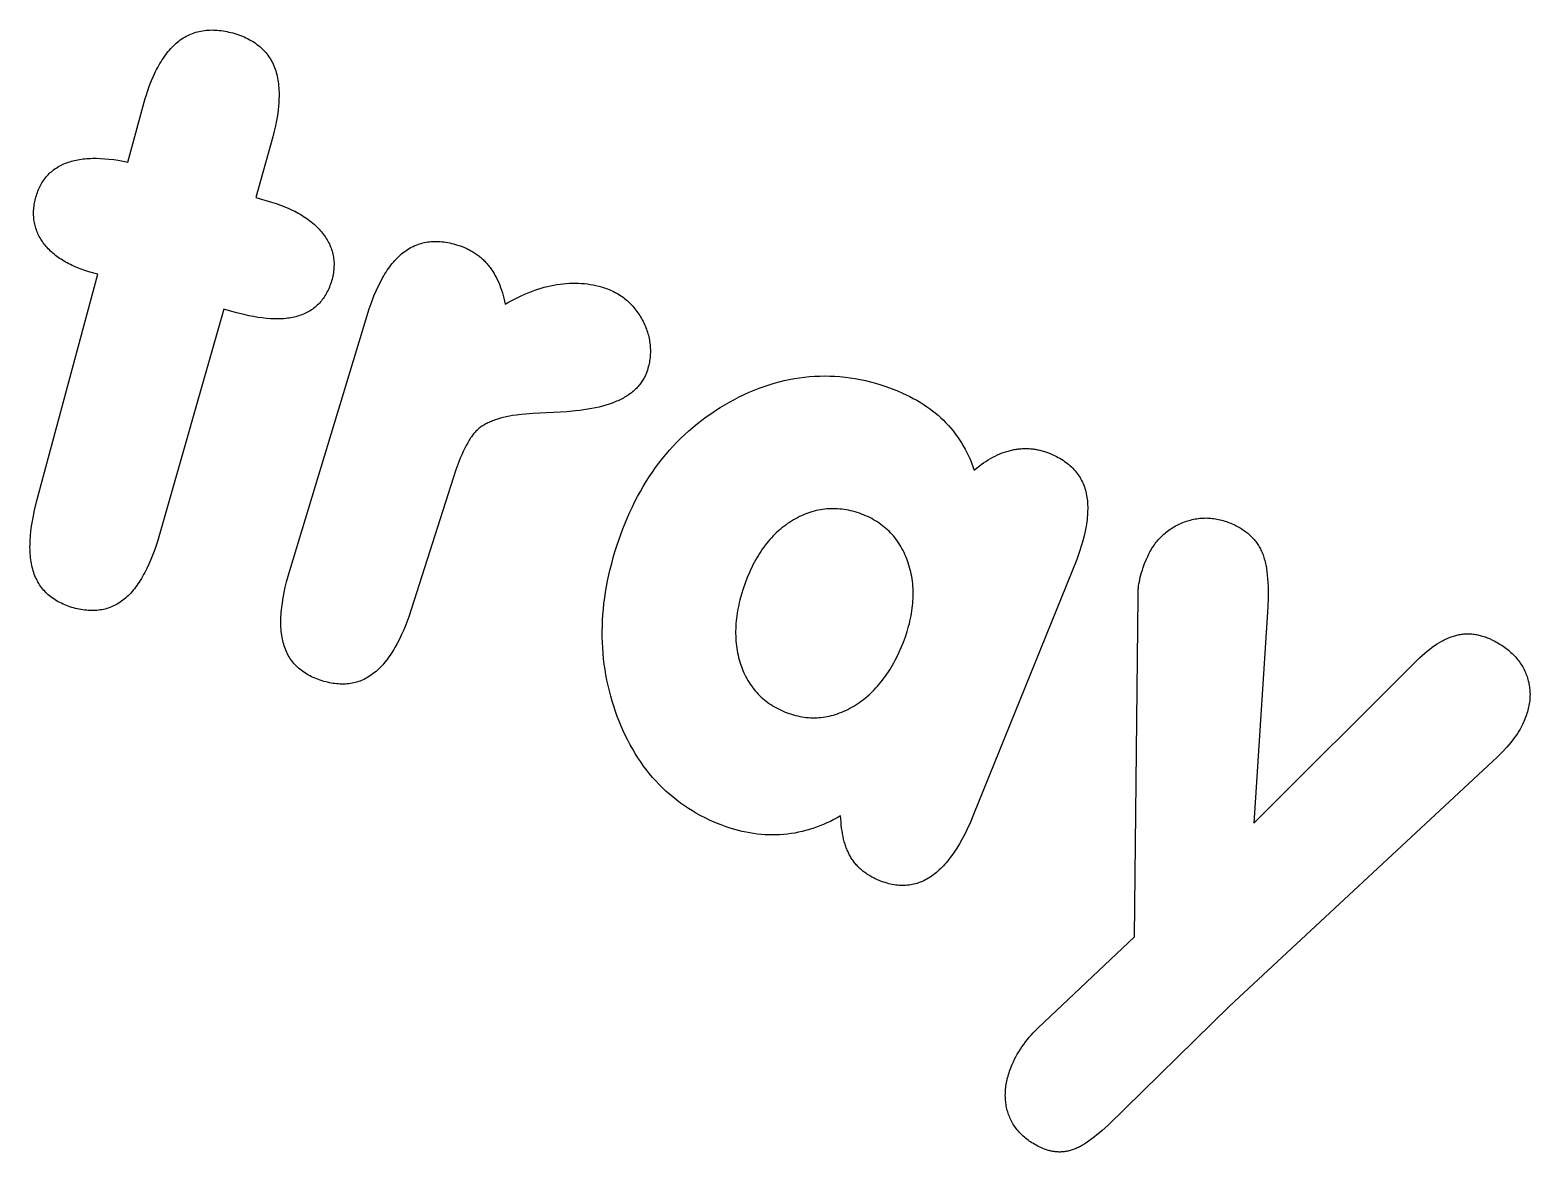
# Model space of a CAD drawing. Extents: x -180 to 180, y -105 to 115.
# Drawn here: x 57.57 to 93.1, y -11.49 to 15.09 of the extents above; entities that cross this region are included whole.
import ezdxf

# ---------------------------------------------------------------- set-up
doc = ezdxf.new("R2010")
doc.units = 0

msp = doc.modelspace()

# ---------------------------------------------------------------- linework, layer by layer
at = {"layer": 'TEXT'}
for points in [[(59.176783, 9.307421, 0), (58.967116, 9.365178, 0), (58.872875, 9.394824, 0), (58.782063, 9.426453, 0), (58.69458, 9.460087, 0), (58.61048, 9.495711, 0), (58.5697, 9.514278, 0), (58.529757, 9.533362, 0), (58.490644, 9.552973, 0), (58.452357, 9.573117, 0), (58.414894, 9.593793, 0), (58.378252, 9.615005, 0), (58.34243, 9.636752, 0), (58.307431, 9.65903, 0), (58.273257, 9.681832, 0), (58.239912, 9.705154, 0), (58.207399, 9.728988, 0), (58.175731, 9.753317, 0), (58.144923, 9.778123, 0), (58.114988, 9.80339, 0), (58.08594, 9.829101, 0), (58.057786, 9.855248, 0), (58.030532, 9.881825, 0), (58.004186, 9.908825, 0), (57.978753, 9.936243, 0), (57.95424, 9.964072, 0), (57.930655, 9.992306, 0), (57.908002, 10.020939, 0), (57.886289, 10.049964, 0), (57.865522, 10.079376, 0), (57.845707, 10.109168, 0), (57.826851, 10.139334, 0), (57.808959, 10.169868, 0), (57.792038, 10.200763, 0), (57.776095, 10.232015, 0), (57.761135, 10.263615, 0), (57.747163, 10.295558, 0), (57.734185, 10.327835, 0), (57.722201, 10.360437, 0), (57.711216, 10.393355, 0), (57.701232, 10.426579, 0), (57.692251, 10.4601, 0), (57.684278, 10.493909, 0), (57.677314, 10.527997, 0), (57.671361, 10.562353, 0), (57.666418, 10.596961, 0), (57.662483, 10.631804, 0), (57.659554, 10.666864, 0), (57.657627, 10.702124, 0), (57.656701, 10.737566, 0), (57.656773, 10.773174, 0), (57.657842, 10.808929, 0), (57.659903, 10.844813, 0), (57.662951, 10.880802, 0), (57.666981, 10.91687, 0), (57.671986, 10.952993, 0), (57.67796, 10.989144, 0), (57.684896, 11.025299, 0), (57.692788, 11.061432, 0), (57.701631, 11.097517, 0), (57.711415, 11.133518, 0), (57.722117, 11.169349, 0), (57.73371, 11.204913, 0), (57.74617, 11.240114, 0), (57.759472, 11.27486, 0), (57.773596, 11.309079, 0), (57.788525, 11.342704, 0), (57.804242, 11.37567, 0), (57.820732, 11.40792, 0), (57.83799, 11.439435, 0), (57.856014, 11.470207, 0), (57.874803, 11.500228, 0), (57.894353, 11.52949, 0), (57.914664, 11.557984, 0), (57.935734, 11.585703, 0), (57.957559, 11.612637, 0), (57.980139, 11.638781, 0), (58.003474, 11.66413, 0), (58.027562, 11.688683, 0), (58.052403, 11.712438, 0), (58.077997, 11.735393, 0), (58.104345, 11.757546, 0), (58.131444, 11.778895, 0), (58.159296, 11.799437, 0), (58.187899, 11.819173, 0), (58.217254, 11.838101, 0), (58.247362, 11.856223, 0), (58.278222, 11.873539, 0), (58.309835, 11.89005, 0), (58.342201, 11.905758, 0), (58.37532, 11.920661, 0), (58.409192, 11.934762, 0), (58.443819, 11.948061, 0), (58.479199, 11.960559, 0), (58.515332, 11.972254, 0), (58.55222, 11.983149, 0), (58.589861, 11.993242, 0), (58.628257, 12.002533, 0), (58.667406, 12.011024, 0), (58.707309, 12.018714, 0), (58.747966, 12.025603, 0), (58.789377, 12.031692, 0), (58.831542, 12.03698, 0), (58.874461, 12.041468, 0), (58.918134, 12.045156, 0), (58.962562, 12.048044, 0), (59.007743, 12.050132, 0), (59.053678, 12.05142, 0), (59.147812, 12.051598, 0), (59.244963, 12.048579, 0), (59.34513, 12.042362, 0), (59.448314, 12.032948, 0), (59.554515, 12.020337, 0), (59.663733, 12.004531, 0), (59.775968, 11.985528, 0), (59.89122, 11.96333, 0), (60.299814, 13.468983, 0), (60.319961, 13.53353, 0), (60.361478, 13.658272, 0), (60.404757, 13.777679, 0), (60.449837, 13.891885, 0), (60.496718, 14.000892, 0), (60.545393, 14.104681, 0), (60.5704, 14.154615, 0), (60.595853, 14.203238, 0), (60.621751, 14.250551, 0), (60.648093, 14.296553, 0), (60.67488, 14.341244, 0), (60.702111, 14.384626, 0), (60.729787, 14.4267, 0), (60.757913, 14.467469, 0), (60.786493, 14.506935, 0), (60.815531, 14.545102, 0), (60.845032, 14.581973, 0), (60.875, 14.61755, 0), (60.905438, 14.651832, 0), (60.936348, 14.684822, 0), (60.967736, 14.71652, 0), (60.999604, 14.746927, 0), (61.031955, 14.776044, 0), (61.064793, 14.803871, 0), (61.098122, 14.83041, 0), (61.131946, 14.855662, 0), (61.166268, 14.879626, 0), (61.201094, 14.902303, 0), (61.236427, 14.923694, 0), (61.272272, 14.943799, 0), (61.308633, 14.962619, 0), (61.345515, 14.980154, 0), (61.382921, 14.996405, 0), (61.420853, 15.011372, 0), (61.459311, 15.025056, 0), (61.498298, 15.037457, 0), (61.537812, 15.048577, 0), (61.577857, 15.058416, 0), (61.618431, 15.066975, 0), (61.659538, 15.074255, 0), (61.701175, 15.080256, 0), (61.743336, 15.084981, 0), (61.786011, 15.088433, 0), (61.829193, 15.090613, 0), (61.872872, 15.091526, 0), (61.91704, 15.091173, 0), (61.961688, 15.089557, 0), (62.006806, 15.08668, 0), (62.052375, 15.08255, 0), (62.098327, 15.077182, 0), (62.144581, 15.0706, 0), (62.191058, 15.062824, 0), (62.23767, 15.053878, 0), (62.284301, 15.043793, 0), (62.330827, 15.032603, 0), (62.377122, 15.020343, 0), (62.423066, 15.007045, 0), (62.468544, 14.992742, 0), (62.513444, 14.977465, 0), (62.557655, 14.961247, 0), (62.601072, 14.944117, 0), (62.643626, 14.926095, 0), (62.685252, 14.9072, 0), (62.725888, 14.88745, 0), (62.765481, 14.866861, 0), (62.804016, 14.845436, 0), (62.841488, 14.823178, 0), (62.87789, 14.800087, 0), (62.913217, 14.776164, 0), (62.947464, 14.75141, 0), (62.980625, 14.725828, 0), (63.012694, 14.699417, 0), (63.043668, 14.672179, 0), (63.073545, 14.644113, 0), (63.102327, 14.615218, 0), (63.130013, 14.585492, 0), (63.156605, 14.554934, 0), (63.182102, 14.523543, 0), (63.206506, 14.491318, 0), (63.229818, 14.458257, 0), (63.252037, 14.424359, 0), (63.273166, 14.389621, 0), (63.293208, 14.354042, 0), (63.312165, 14.317618, 0), (63.33004, 14.280347, 0), (63.346834, 14.242227, 0), (63.362551, 14.203256, 0), (63.377193, 14.16343, 0), (63.390763, 14.122747, 0), (63.403261, 14.081206, 0), (63.414691, 14.038803, 0), (63.425053, 13.995537, 0), (63.43435, 13.951406, 0), (63.442583, 13.906407, 0), (63.449755, 13.860538, 0), (63.455867, 13.813797, 0), (63.460921, 13.766181, 0), (63.46492, 13.717685, 0), (63.467865, 13.668306, 0), (63.469761, 13.618038, 0), (63.470608, 13.566877, 0), (63.470409, 13.51482, 0), (63.469162, 13.461866, 0), (63.466867, 13.408014, 0), (63.463526, 13.353263, 0), (63.459138, 13.297612, 0), (63.447219, 13.183619, 0), (63.431113, 13.066049, 0), (63.410827, 12.944934, 0), (63.386374, 12.820327, 0), (63.35776, 12.692232, 0), (63.324717, 12.559705, 0), (62.917394, 11.125137, 0), (63.295547, 11.015462, 0), (63.403608, 10.979891, 0), (63.507656, 10.9424, 0), (63.607794, 10.902976, 0), (63.70396, 10.861641, 0), (63.796154, 10.818377, 0), (63.840776, 10.796001, 0), (63.884419, 10.773124, 0), (63.927085, 10.749744, 0), (63.968774, 10.725859, 0), (64.009489, 10.701469, 0), (64.049226, 10.676579, 0), (64.087982, 10.651194, 0), (64.125754, 10.625322, 0), (64.162537, 10.598969, 0), (64.19832, 10.572153, 0), (64.23309, 10.544894, 0), (64.266835, 10.517211, 0), (64.299544, 10.489123, 0), (64.331209, 10.460637, 0), (64.361825, 10.431762, 0), (64.391387, 10.402505, 0), (64.419888, 10.372874, 0), (64.447324, 10.342876, 0), (64.473689, 10.312517, 0), (64.498977, 10.281806, 0), (64.523183, 10.25075, 0), (64.546301, 10.219355, 0), (64.568325, 10.187626, 0), (64.589251, 10.15557, 0), (64.609071, 10.123192, 0), (64.627781, 10.090499, 0), (64.645375, 10.057495, 0), (64.661847, 10.024188, 0), (64.677192, 9.990583, 0), (64.691407, 9.956682, 0), (64.704486, 9.922491, 0), (64.716427, 9.888013, 0), (64.727225, 9.85325, 0), (64.736877, 9.818208, 0), (64.74538, 9.782888, 0), (64.752728, 9.747296, 0), (64.75892, 9.711434, 0), (64.763954, 9.675308, 0), (64.76783, 9.638922, 0), (64.770547, 9.602281, 0), (64.772106, 9.565391, 0), (64.772506, 9.528256, 0), (64.771748, 9.490882, 0), (64.769829, 9.453273, 0), (64.766754, 9.41544, 0), (64.762534, 9.37742, 0), (64.757183, 9.339255, 0), (64.750717, 9.300986, 0), (64.743154, 9.262663, 0), (64.734519, 9.22436, 0), (64.724844, 9.186158, 0), (64.714159, 9.148139, 0), (64.702494, 9.110385, 0), (64.68988, 9.072982, 0), (64.676347, 9.036017, 0), (64.661926, 8.999577, 0), (64.646646, 8.963743, 0), (64.630529, 8.92858, 0), (64.613596, 8.894149, 0), (64.595866, 8.860507, 0), (64.577359, 8.827707, 0), (64.558079, 8.795765, 0), (64.538029, 8.764687, 0), (64.517212, 8.734481, 0), (64.495631, 8.705153, 0), (64.473288, 8.676712, 0), (64.450186, 8.649164, 0), (64.426329, 8.622516, 0), (64.401717, 8.596775, 0), (64.376354, 8.571943, 0), (64.350239, 8.548021, 0), (64.323374, 8.52501, 0), (64.29576, 8.502912, 0), (64.267398, 8.481728, 0), (64.238289, 8.461459, 0), (64.208434, 8.442107, 0), (64.177834, 8.423673, 0), (64.14649, 8.406155, 0), (64.114402, 8.389552, 0), (64.08157, 8.373864, 0), (64.047996, 8.359089, 0), (64.013678, 8.345227, 0), (63.978619, 8.332276, 0), (63.942818, 8.320234, 0), (63.906276, 8.309102, 0), (63.868993, 8.298877, 0), (63.83097, 8.28956, 0), (63.792207, 8.281148, 0), (63.752704, 8.273641, 0), (63.712462, 8.267039, 0), (63.67148, 8.261339, 0), (63.629761, 8.256542, 0), (63.587303, 8.252646, 0), (63.544108, 8.24965, 0), (63.500177, 8.247552, 0), (63.455511, 8.246353, 0), (63.410111, 8.24605, 0), (63.363976, 8.246643, 0), (63.317108, 8.248134, 0), (63.269507, 8.25052, 0), (63.172104, 8.257983, 0), (63.071766, 8.269032, 0), (62.968488, 8.283665, 0), (62.862249, 8.30188, 0), (62.753023, 8.323674, 0), (62.640859, 8.349027, 0), (62.466618, 8.393856, 0), (62.163491, 8.48016, 0), (60.591388, 2.976338, 0), (60.527082, 2.785824, 0), (60.482402, 2.665431, 0), (60.436279, 2.550328, 0), (60.388716, 2.440518, 0), (60.339727, 2.336004, 0), (60.28932, 2.236792, 0), (60.263589, 2.189176, 0), (60.237507, 2.142886, 0), (60.211076, 2.097924, 0), (60.184296, 2.054288, 0), (60.157168, 2.01198, 0), (60.129692, 1.970997, 0), (60.101868, 1.931336, 0), (60.073694, 1.892997, 0), (60.045169, 1.855975, 0), (60.016289, 1.820267, 0), (59.987048, 1.785868, 0), (59.957442, 1.752771, 0), (59.927463, 1.720973, 0), (59.8971, 1.690466, 0), (59.86634, 1.661245, 0), (59.83517, 1.633303, 0), (59.803579, 1.606635, 0), (59.771561, 1.581238, 0), (59.73911, 1.557112, 0), (59.706221, 1.534255, 0), (59.672891, 1.512667, 0), (59.639113, 1.492345, 0), (59.604883, 1.473288, 0), (59.570196, 1.455495, 0), (59.535048, 1.438966, 0), (59.499435, 1.423698, 0), (59.463355, 1.409691, 0), (59.426806, 1.396944, 0), (59.389785, 1.385455, 0), (59.352289, 1.375223, 0), (59.314316, 1.366247, 0), (59.275864, 1.358526, 0), (59.236931, 1.352059, 0), (59.197522, 1.346843, 0), (59.157642, 1.342875, 0), (59.117298, 1.340154, 0), (59.076496, 1.338676, 0), (59.035242, 1.33844, 0), (58.993541, 1.339442, 0), (58.951399, 1.34168, 0), (58.908833, 1.345148, 0), (58.865899, 1.349831, 0), (58.822665, 1.355709, 0), (58.779197, 1.362763, 0), (58.735571, 1.370972, 0), (58.691892, 1.380307, 0), (58.648274, 1.390738, 0), (58.604833, 1.402233, 0), (58.56168, 1.414762, 0), (58.518926, 1.428296, 0), (58.476678, 1.442805, 0), (58.435046, 1.45826, 0), (58.39413, 1.474633, 0), (58.354002, 1.491908, 0), (58.314727, 1.510065, 0), (58.276371, 1.529089, 0), (58.238988, 1.548966, 0), (58.202594, 1.569692, 0), (58.167197, 1.591266, 0), (58.132801, 1.613687, 0), (58.099413, 1.636955, 0), (58.06704, 1.661067, 0), (58.035689, 1.686024, 0), (58.005364, 1.711825, 0), (57.976072, 1.738468, 0), (57.947814, 1.765956, 0), (57.920589, 1.794288, 0), (57.894398, 1.823468, 0), (57.86924, 1.853495, 0), (57.845116, 1.884372, 0), (57.822025, 1.916099, 0), (57.799968, 1.948679, 0), (57.778945, 1.982112, 0), (57.758953, 2.016401, 0), (57.73999, 2.051548, 0), (57.722055, 2.087555, 0), (57.705147, 2.124425, 0), (57.689262, 2.16216, 0), (57.674399, 2.200762, 0), (57.660557, 2.240234, 0), (57.647732, 2.280579, 0), (57.63592, 2.321803, 0), (57.625116, 2.363915, 0), (57.615314, 2.406921, 0), (57.606509, 2.450829, 0), (57.5987, 2.495644, 0), (57.591884, 2.54137, 0), (57.586061, 2.588012, 0), (57.581228, 2.635573, 0), (57.577387, 2.684055, 0), (57.574537, 2.73346, 0), (57.572678, 2.783789, 0), (57.571812, 2.835043, 0), (57.571939, 2.887221, 0), (57.57306, 2.940324, 0), (57.575175, 2.994352, 0), (57.582392, 3.105179, 0), (57.593595, 3.219699, 0), (57.60879, 3.337906, 0), (57.627983, 3.459796, 0), (57.65118, 3.585368, 0), (57.678383, 3.714615, 0), (57.72676, 3.915571, 0)], [(63.725822, 2.285434, 0), (65.604444, 8.485309, 0), (65.649274, 8.612923, 0), (65.672255, 8.674727, 0), (65.719355, 8.794343, 0), (65.767978, 8.908624, 0), (65.818127, 9.017565, 0), (65.869799, 9.121158, 0), (65.922992, 9.219396, 0), (65.950157, 9.266504, 0), (65.9777, 9.312272, 0), (66.005622, 9.356698, 0), (66.033922, 9.399783, 0), (66.062601, 9.441525, 0), (66.09166, 9.481925, 0), (66.121101, 9.520985, 0), (66.150925, 9.558706, 0), (66.181135, 9.595089, 0), (66.211736, 9.630138, 0), (66.242732, 9.663855, 0), (66.274129, 9.696244, 0), (66.30593, 9.72731, 0), (66.338144, 9.757056, 0), (66.370777, 9.785488, 0), (66.403837, 9.812611, 0), (66.437329, 9.838429, 0), (66.471256, 9.862944, 0), (66.505619, 9.886158, 0), (66.540422, 9.908071, 0), (66.575664, 9.928685, 0), (66.611349, 9.948001, 0), (66.647479, 9.96602, 0), (66.684053, 9.982744, 0), (66.721076, 9.998173, 0), (66.75855, 10.01231, 0), (66.796478, 10.025157, 0), (66.834865, 10.036718, 0), (66.873712, 10.046994, 0), (66.913018, 10.055987, 0), (66.952782, 10.063697, 0), (66.993002, 10.070127, 0), (67.033675, 10.075276, 0), (67.0748, 10.079145, 0), (67.116372, 10.081733, 0), (67.15839, 10.083041, 0), (67.200853, 10.083068, 0), (67.243768, 10.081811, 0), (67.287145, 10.079265, 0), (67.330994, 10.075427, 0), (67.375336, 10.070289, 0), (67.420252, 10.063823, 0), (67.465817, 10.056003, 0), (67.512048, 10.046821, 0), (67.558889, 10.036292, 0), (67.60605, 10.024504, 0), (67.675074, 10.005195, 0), (67.728249, 9.988628, 0), (67.75675, 9.978993, 0), (67.810839, 9.959107, 0), (67.863524, 9.937637, 0), (67.91534, 9.914411, 0), (67.940834, 9.902167, 0), (67.966015, 9.889514, 0), (67.990874, 9.876456, 0), (68.0154, 9.862996, 0), (68.039583, 9.849136, 0), (68.06342, 9.834878, 0), (68.086911, 9.82022, 0), (68.110054, 9.805164, 0), (68.132849, 9.789708, 0), (68.155295, 9.773852, 0), (68.177395, 9.757596, 0), (68.199148, 9.740938, 0), (68.220557, 9.723877, 0), (68.241621, 9.706414, 0), (68.262342, 9.688547, 0), (68.282721, 9.670276, 0), (68.302759, 9.651599, 0), (68.322458, 9.632517, 0), (68.341817, 9.613027, 0), (68.360839, 9.593128, 0), (68.379525, 9.572821, 0), (68.397876, 9.552103, 0), (68.415893, 9.530975, 0), (68.433577, 9.509434, 0), (68.450931, 9.48748, 0), (68.467953, 9.465112, 0), (68.484647, 9.442329, 0), (68.501012, 9.41913, 0), (68.51705, 9.395515, 0), (68.532762, 9.371482, 0), (68.563211, 9.32216, 0), (68.592367, 9.271158, 0), (68.620234, 9.21847, 0), (68.646818, 9.164094, 0), (68.672123, 9.108023, 0), (68.696154, 9.050256, 0), (68.718911, 8.99079, 0), (68.740395, 8.929624, 0), (68.760607, 8.86676, 0), (68.779547, 8.802196, 0), (68.797215, 8.735931, 0), (68.813613, 8.667966, 0), (68.82874, 8.598299, 0), (68.906913, 8.643318, 0), (68.984895, 8.686191, 0), (69.062678, 8.72692, 0), (69.140256, 8.765504, 0), (69.21762, 8.801946, 0), (69.294765, 8.836245, 0), (69.371683, 8.868403, 0), (69.448366, 8.898421, 0), (69.524807, 8.926299, 0), (69.600997, 8.952039, 0), (69.676925, 8.975641, 0), (69.752581, 8.997108, 0), (69.827956, 9.016441, 0), (69.90304, 9.03364, 0), (69.977822, 9.048707, 0), (70.052293, 9.061643, 0), (70.126438, 9.07245, 0), (70.200217, 9.081135, 0), (70.273589, 9.087703, 0), (70.346511, 9.092163, 0), (70.418939, 9.09452, 0), (70.490833, 9.094783, 0), (70.562154, 9.092961, 0), (70.632862, 9.089064, 0), (70.70292, 9.083098, 0), (70.772313, 9.075069, 0), (70.841028, 9.064981, 0), (70.909053, 9.052835, 0), (70.976404, 9.038628, 0), (71.043212, 9.022319, 0), (71.109879, 9.00377, 0), (71.143681, 8.993463, 0), (71.17854, 8.982149, 0), (71.21463, 8.969657, 0), (71.251423, 8.956054, 0), (71.288155, 8.94153, 0), (71.324519, 8.926173, 0), (71.360359, 8.910029, 0), (71.395628, 8.89311, 0), (71.430305, 8.875421, 0), (71.46437, 8.856966, 0), (71.497804, 8.83775, 0), (71.530605, 8.817772, 0), (71.56277, 8.797027, 0), (71.594299, 8.775513, 0), (71.625192, 8.753228, 0), (71.655451, 8.730171, 0), (71.68508, 8.706342, 0), (71.714082, 8.68174, 0), (71.742462, 8.656366, 0), (71.770217, 8.630224, 0), (71.797346, 8.603318, 0), (71.823849, 8.575652, 0), (71.849722, 8.547231, 0), (71.874964, 8.518059, 0), (71.899575, 8.488141, 0), (71.923551, 8.457481, 0), (71.94689, 8.426089, 0), (71.969576, 8.393993, 0), (71.991594, 8.361228, 0), (72.012927, 8.327829, 0), (72.033557, 8.293832, 0), (72.053458, 8.25929, 0), (72.072602, 8.224258, 0), (72.090964, 8.188791, 0), (72.108514, 8.152945, 0), (72.125229, 8.116771, 0), (72.141083, 8.080323, 0), (72.156051, 8.043653, 0), (72.170109, 8.00681, 0), (72.183239, 7.96983, 0), (72.195428, 7.932744, 0), (72.20666, 7.895586, 0), (72.21692, 7.858382, 0), (72.226206, 7.821141, 0), (72.234516, 7.783865, 0), (72.241847, 7.746559, 0), (72.248197, 7.709225, 0), (72.253564, 7.671866, 0), (72.257947, 7.634486, 0), (72.261344, 7.597088, 0), (72.263752, 7.559674, 0), (72.26517, 7.522246, 0), (72.265597, 7.484803, 0), (72.265032, 7.447345, 0), (72.263473, 7.409875, 0), (72.260926, 7.372399, 0), (72.257393, 7.334925, 0), (72.252882, 7.29746, 0), (72.247401, 7.260026, 0), (72.240984, 7.222691, 0), (72.23366, 7.185522, 0), (72.225445, 7.148524, 0), (72.216325, 7.111635, 0), (72.206211, 7.074572, 0), (72.194854, 7.036622, 0), (72.180856, 6.994306, 0), (72.171956, 6.969782, 0), (72.161762, 6.943645, 0), (72.150559, 6.917044, 0), (72.138483, 6.890457, 0), (72.125611, 6.864125, 0), (72.111966, 6.838123, 0), (72.097562, 6.812488, 0), (72.082409, 6.787252, 0), (72.066518, 6.762446, 0), (72.049894, 6.738078, 0), (72.032539, 6.714154, 0), (72.014455, 6.690678, 0), (71.995644, 6.667652, 0), (71.976106, 6.645071, 0), (71.955839, 6.622927, 0), (71.93484, 6.601212, 0), (71.91311, 6.579919, 0), (71.890646, 6.559046, 0), (71.867448, 6.538592, 0), (71.843517, 6.518555, 0), (71.818852, 6.498932, 0), (71.793453, 6.479724, 0), (71.767319, 6.460927, 0), (71.74045, 6.442542, 0), (71.712846, 6.424565, 0), (71.684507, 6.406997, 0), (71.655432, 6.389837, 0), (71.625622, 6.373084, 0), (71.595077, 6.356738, 0), (71.563796, 6.340798, 0), (71.53178, 6.325263, 0), (71.499028, 6.310133, 0), (71.465541, 6.295407, 0), (71.431319, 6.281085, 0), (71.36067, 6.253651, 0), (71.28708, 6.22783, 0), (71.210552, 6.20362, 0), (71.131087, 6.181017, 0), (71.048687, 6.160018, 0), (70.963355, 6.140618, 0), (70.875089, 6.122811, 0), (70.783889, 6.106591, 0), (70.689759, 6.091954, 0), (70.592714, 6.078896, 0), (70.492788, 6.067415, 0), (70.284462, 6.049174, 0), (69.492668, 6.00823, 0), (69.215314, 5.984366, 0), (69.089387, 5.969574, 0), (69.00188, 5.956419, 0), (68.925201, 5.942896, 0), (68.851263, 5.927897, 0), (68.780595, 5.911508, 0), (68.71297, 5.893748, 0), (68.648276, 5.874641, 0), (68.586465, 5.854207, 0), (68.556632, 5.843495, 0), (68.52751, 5.832451, 0), (68.499097, 5.821075, 0), (68.471389, 5.809363, 0), (68.444382, 5.79731, 0), (68.418071, 5.784911, 0), (68.392453, 5.772162, 0), (68.367524, 5.759057, 0), (68.34328, 5.745593, 0), (68.319717, 5.731763, 0), (68.296826, 5.717559, 0), (68.274582, 5.702949, 0), (68.252954, 5.687897, 0), (68.231912, 5.672365, 0), (68.211422, 5.656314, 0), (68.191438, 5.639687, 0), (68.171909, 5.622424, 0), (68.152785, 5.604465, 0), (68.134016, 5.585751, 0), (68.115553, 5.566222, 0), (68.097347, 5.54582, 0), (68.07935, 5.524486, 0), (68.061517, 5.502167, 0), (68.043812, 5.478821, 0), (68.026204, 5.45441, 0), (68.008663, 5.428897, 0), (67.99116, 5.402248, 0), (67.97368, 5.374447, 0), (67.956214, 5.345479, 0), (67.938749, 5.315332, 0), (67.903796, 5.251465, 0), (67.868813, 5.182837, 0), (67.833811, 5.109465, 0), (67.798815, 5.031385, 0), (67.76386, 4.948644, 0), (67.728981, 4.86127, 0), (67.659361, 4.672304, 0), (66.540892, 1.189686, 0), (66.517879, 1.125994, 0), (66.470685, 1.002133, 0), (66.422086, 0.883422, 0), (66.37214, 0.770009, 0), (66.320859, 0.661907, 0), (66.26825, 0.559109, 0), (66.21432, 0.461611, 0), (66.186863, 0.414848, 0), (66.159079, 0.369406, 0), (66.130968, 0.325285, 0), (66.102529, 0.282481, 0), (66.073764, 0.240994, 0), (66.044669, 0.20082, 0), (66.015239, 0.161954, 0), (65.985471, 0.124392, 0), (65.95536, 0.088132, 0), (65.924904, 0.053172, 0), (65.8941, 0.019509, 0), (65.862944, -0.012856, 0), (65.831432, -0.043926, 0), (65.799562, -0.073702, 0), (65.767331, -0.102185, 0), (65.734734, -0.129375, 0), (65.70177, -0.155276, 0), (65.668433, -0.179887, 0), (65.634719, -0.203209, 0), (65.600623, -0.225244, 0), (65.566142, -0.245992, 0), (65.531271, -0.265454, 0), (65.496005, -0.283631, 0), (65.46034, -0.300525, 0), (65.424272, -0.316135, 0), (65.387798, -0.330463, 0), (65.350916, -0.34351, 0), (65.313625, -0.355278, 0), (65.275921, -0.365766, 0), (65.237803, -0.374976, 0), (65.199269, -0.38291, 0), (65.160316, -0.389567, 0), (65.120943, -0.394951, 0), (65.081156, -0.399062, 0), (65.04096, -0.401903, 0), (65.000361, -0.403479, 0), (64.959366, -0.40379, 0), (64.917981, -0.402841, 0), (64.876211, -0.400634, 0), (64.834063, -0.397171, 0), (64.791552, -0.392458, 0), (64.748736, -0.386515, 0), (64.705681, -0.379362, 0), (64.662453, -0.371021, 0), (64.619126, -0.361517, 0), (64.575806, -0.350881, 0), (64.532603, -0.339149, 0), (64.489632, -0.326357, 0), (64.447003, -0.312538, 0), (64.404823, -0.297728, 0), (64.363198, -0.281959, 0), (64.322236, -0.265264, 0), (64.282034, -0.247676, 0), (64.242663, -0.229214, 0), (64.204186, -0.209899, 0), (64.166665, -0.189748, 0), (64.130154, -0.168777, 0), (64.094667, -0.14699, 0), (64.060211, -0.124387, 0), (64.026791, -0.100969, 0), (63.994413, -0.076736, 0), (63.963082, -0.051688, 0), (63.932805, -0.025827, 0), (63.903586, 0.000848, 0), (63.875431, 0.028336, 0), (63.848339, 0.05664, 0), (63.82231, 0.085763, 0), (63.797342, 0.115706, 0), (63.773436, 0.146474, 0), (63.750589, 0.178068, 0), (63.728802, 0.210491, 0), (63.708073, 0.243745, 0), (63.688402, 0.277835, 0), (63.669784, 0.312764, 0), (63.652218, 0.348535, 0), (63.635699, 0.385154, 0), (63.620225, 0.422625, 0), (63.605792, 0.460951, 0), (63.592397, 0.500138, 0), (63.580036, 0.540189, 0), (63.568708, 0.581108, 0), (63.558411, 0.622897, 0), (63.549143, 0.665557, 0), (63.540905, 0.709088, 0), (63.533696, 0.753491, 0), (63.527516, 0.798768, 0), (63.522362, 0.84492, 0), (63.518236, 0.891947, 0), (63.515136, 0.939851, 0), (63.513061, 0.988632, 0), (63.512012, 1.038292, 0), (63.511987, 1.088831, 0), (63.512985, 1.14025, 0), (63.515006, 1.192551, 0), (63.51805, 1.245734, 0), (63.522115, 1.299801, 0), (63.533308, 1.410587, 0), (63.548583, 1.524913, 0), (63.567937, 1.642784, 0), (63.591369, 1.764204, 0), (63.618875, 1.889175, 0), (63.650454, 2.017701, 0), (63.686104, 2.149786, 0)], [(76.772205, -3.522034, 0), (76.691983, -3.568737, 0), (76.61116, -3.612902, 0), (76.529739, -3.65453, 0), (76.447726, -3.693621, 0), (76.365125, -3.730175, 0), (76.281941, -3.764193, 0), (76.198178, -3.795673, 0), (76.113841, -3.824617, 0), (76.028939, -3.851025, 0), (75.943493, -3.874898, 0), (75.857531, -3.896236, 0), (75.771079, -3.91504, 0), (75.684165, -3.931311, 0), (75.596827, -3.94505, 0), (75.509107, -3.956258, 0), (75.421044, -3.964935, 0), (75.33268, -3.971082, 0), (75.244051, -3.9747, 0), (75.155197, -3.975789, 0), (75.066153, -3.974349, 0), (74.976967, -3.970381, 0), (74.887716, -3.963886, 0), (74.798474, -3.954863, 0), (74.709274, -3.943313, 0), (74.620131, -3.929236, 0), (74.531042, -3.91263, 0), (74.441995, -3.893495, 0), (74.352963, -3.871836, 0), (74.263946, -3.847663, 0), (74.174866, -3.820949, 0), (74.063281, -3.783926, 0), (73.942257, -3.739385, 0), (73.830435, -3.69474, 0), (73.775786, -3.671674, 0), (73.668638, -3.623921, 0), (73.563784, -3.573793, 0), (73.461044, -3.521218, 0), (73.360405, -3.466192, 0), (73.261879, -3.408718, 0), (73.165474, -3.348806, 0), (73.071201, -3.286462, 0), (72.97906, -3.221688, 0), (72.889049, -3.154479, 0), (72.801155, -3.084813, 0), (72.71536, -3.012661, 0), (72.631656, -2.938004, 0), (72.550032, -2.860823, 0), (72.47048, -2.781102, 0), (72.392991, -2.698822, 0), (72.317559, -2.613972, 0), (72.244176, -2.526541, 0), (72.172837, -2.436518, 0), (72.103539, -2.3439, 0), (72.036289, -2.248709, 0), (71.971099, -2.150977, 0), (71.907979, -2.050733, 0), (71.846946, -1.948019, 0), (71.788033, -1.84292, 0), (71.731279, -1.735529, 0), (71.676722, -1.625941, 0), (71.624405, -1.51426, 0), (71.574382, -1.400618, 0), (71.526714, -1.285157, 0), (71.481459, -1.168018, 0), (71.438676, -1.04934, 0), (71.398424, -0.929263, 0), (71.36076, -0.807921, 0), (71.325745, -0.685452, 0), (71.293432, -0.561983, 0), (71.263863, -0.437612, 0), (71.237079, -0.312424, 0), (71.213117, -0.186509, 0), (71.192013, -0.059944, 0), (71.173788, 0.067232, 0), (71.158459, 0.19499, 0), (71.146043, 0.3233, 0), (71.136555, 0.452141, 0), (71.130003, 0.581517, 0), (71.126394, 0.711439, 0), (71.125732, 0.841919, 0), (71.128023, 0.972972, 0), (71.133271, 1.104617, 0), (71.14148, 1.236878, 0), (71.152654, 1.36978, 0), (71.166796, 1.503341, 0), (71.183905, 1.637565, 0), (71.203981, 1.772455, 0), (71.227023, 1.908012, 0), (71.253029, 2.044226, 0), (71.281985, 2.181057, 0), (71.313879, 2.318454, 0), (71.348695, 2.456367, 0), (71.386403, 2.594685, 0), (71.426904, 2.733068, 0), (71.470075, 2.871088, 0), (71.515761, 3.008205, 0), (71.563817, 3.143926, 0), (71.614187, 3.27805, 0), (71.666833, 3.410446, 0), (71.721719, 3.540986, 0), (71.77881, 3.669549, 0), (71.838088, 3.796053, 0), (71.899532, 3.920423, 0), (71.963127, 4.042588, 0), (72.028857, 4.162482, 0), (72.096726, 4.280078, 0), (72.166739, 4.395361, 0), (72.238903, 4.508311, 0), (72.313226, 4.618917, 0), (72.389729, 4.727187, 0), (72.468435, 4.833133, 0), (72.549367, 4.936769, 0), (72.632547, 5.038107, 0), (72.717991, 5.137158, 0), (72.805715, 5.233933, 0), (72.895734, 5.328444, 0), (72.988055, 5.420697, 0), (73.082656, 5.510678, 0), (73.179506, 5.59837, 0), (73.278573, 5.683755, 0), (73.379815, 5.766808, 0), (73.483144, 5.847479, 0), (73.588456, 5.925708, 0), (73.695652, 6.001439, 0), (73.804623, 6.074608, 0), (73.915224, 6.145136, 0), (74.027304, 6.212938, 0), (74.140711, 6.277931, 0), (74.255295, 6.34003, 0), (74.370908, 6.399155, 0), (74.487401, 6.455226, 0), (74.604628, 6.508163, 0), (74.72245, 6.55789, 0), (74.840763, 6.604353, 0), (74.95947, 6.647501, 0), (75.078475, 6.687283, 0), (75.197693, 6.723653, 0), (75.317077, 6.756589, 0), (75.43659, 6.786072, 0), (75.556197, 6.812085, 0), (75.675865, 6.834612, 0), (75.795588, 6.853652, 0), (75.915365, 6.869206, 0), (76.035194, 6.881275, 0), (76.155076, 6.88986, 0), (76.275016, 6.894967, 0), (76.39502, 6.896601, 0), (76.515096, 6.894765, 0), (76.63525, 6.889468, 0), (76.755496, 6.880718, 0), (76.875846, 6.868524, 0), (76.996305, 6.852886, 0), (77.11687, 6.833805, 0), (77.237532, 6.811278, 0), (77.358271, 6.785308, 0), (77.479044, 6.755906, 0), (77.599784, 6.723095, 0), (77.720484, 6.68687, 0), (77.842385, 6.646769, 0), (77.988106, 6.594323, 0), (78.10199, 6.549509, 0), (78.236952, 6.491602, 0), (78.324168, 6.451134, 0), (78.409267, 6.409143, 0), (78.492275, 6.365619, 0), (78.573182, 6.320578, 0), (78.651979, 6.27403, 0), (78.728657, 6.225984, 0), (78.803212, 6.176448, 0), (78.875642, 6.125423, 0), (78.945953, 6.072901, 0), (79.014159, 6.018862, 0), (79.080281, 5.963271, 0), (79.144349, 5.906083, 0), (79.2064, 5.847242, 0), (79.266466, 5.786696, 0), (79.324561, 5.724422, 0), (79.380696, 5.660408, 0), (79.434878, 5.594637, 0), (79.487118, 5.527098, 0), (79.537419, 5.457781, 0), (79.58579, 5.386676, 0), (79.632233, 5.313777, 0), (79.676755, 5.239074, 0), (79.719358, 5.162565, 0), (79.760043, 5.084245, 0), (79.798814, 5.004113, 0), (79.835671, 4.922165, 0), (79.870615, 4.838401, 0), (79.903647, 4.752819, 0), (79.934767, 4.665418, 0), (79.989401, 4.711009, 0), (80.044142, 4.754473, 0), (80.098987, 4.79581, 0), (80.153937, 4.83502, 0), (80.208987, 4.872103, 0), (80.264139, 4.907059, 0), (80.319389, 4.939887, 0), (80.374737, 4.970589, 0), (80.430179, 4.999162, 0), (80.485708, 5.025608, 0), (80.541315, 5.049924, 0), (80.596992, 5.072111, 0), (80.652729, 5.092168, 0), (80.708512, 5.110095, 0), (80.736416, 5.118259, 0), (80.764327, 5.12589, 0), (80.792243, 5.132988, 0), (80.820161, 5.139553, 0), (80.84808, 5.145585, 0), (80.875999, 5.151084, 0), (80.903915, 5.156049, 0), (80.931828, 5.16048, 0), (80.959735, 5.164378, 0), (80.987636, 5.167742, 0), (81.015528, 5.170573, 0), (81.04341, 5.172869, 0), (81.071281, 5.174631, 0), (81.099139, 5.175858, 0), (81.126985, 5.17655, 0), (81.154818, 5.176708, 0), (81.182638, 5.176329, 0), (81.210443, 5.175415, 0), (81.238234, 5.173964, 0), (81.266011, 5.171977, 0), (81.293772, 5.169453, 0), (81.321517, 5.166391, 0), (81.349249, 5.162791, 0), (81.376966, 5.15865, 0), (81.404668, 5.153969, 0), (81.432345, 5.148751, 0), (81.459987, 5.143, 0), (81.487584, 5.13672, 0), (81.515111, 5.129921, 0), (81.542493, 5.122634, 0), (81.569656, 5.114888, 0), (81.596589, 5.106692, 0), (81.623355, 5.098022, 0), (81.65024, 5.088768, 0), (81.693021, 5.072895, 0), (81.75101, 5.049365, 0), (81.794938, 5.030213, 0), (81.838522, 5.01, 0), (81.881144, 4.988966, 0), (81.922563, 4.967205, 0), (81.9627, 4.944752, 0), (82.00153, 4.921618, 0), (82.039094, 4.897789, 0), (82.075441, 4.873249, 0), (82.110589, 4.847993, 0), (82.144548, 4.82202, 0), (82.177329, 4.795326, 0), (82.20894, 4.767912, 0), (82.239384, 4.739775, 0), (82.268666, 4.710919, 0), (82.296785, 4.681343, 0), (82.323746, 4.651049, 0), (82.349547, 4.620035, 0), (82.374187, 4.588301, 0), (82.397667, 4.555846, 0), (82.419985, 4.52267, 0), (82.441141, 4.488765, 0), (82.461134, 4.454125, 0), (82.479965, 4.418745, 0), (82.497632, 4.382618, 0), (82.514137, 4.34574, 0), (82.529479, 4.308108, 0), (82.543659, 4.269719, 0), (82.556676, 4.23057, 0), (82.568531, 4.190658, 0), (82.579225, 4.14998, 0), (82.588756, 4.108532, 0), (82.597126, 4.066311, 0), (82.604335, 4.023306, 0), (82.610385, 3.979505, 0), (82.615276, 3.934897, 0), (82.619009, 3.889472, 0), (82.621586, 3.843221, 0), (82.623007, 3.796137, 0), (82.623272, 3.748212, 0), (82.622384, 3.699439, 0), (82.620341, 3.649815, 0), (82.617146, 3.599337, 0), (82.612798, 3.548004, 0), (82.607297, 3.495811, 0), (82.600645, 3.442761, 0), (82.592842, 3.388851, 0), (82.583887, 3.334084, 0), (82.562524, 3.221978, 0), (82.53656, 3.106448, 0), (82.505997, 2.987502, 0), (82.47084, 2.865152, 0), (82.431094, 2.739395, 0), (82.362899, 2.544412, 0), (79.920834, -3.494717, 0), (79.845223, -3.672841, 0), (79.760155, -3.857001, 0), (79.702302, -3.973031, 0), (79.643541, -4.083668, 0), (79.583879, -4.18891, 0), (79.523324, -4.288757, 0), (79.461883, -4.383206, 0), (79.430831, -4.428406, 0), (79.39956, -4.472256, 0), (79.36807, -4.514756, 0), (79.336362, -4.555905, 0), (79.304435, -4.595705, 0), (79.27229, -4.634156, 0), (79.239925, -4.67126, 0), (79.207341, -4.707018, 0), (79.174536, -4.741431, 0), (79.141509, -4.774503, 0), (79.108256, -4.806237, 0), (79.074775, -4.836637, 0), (79.041065, -4.865706, 0), (79.007119, -4.893449, 0), (78.972936, -4.919871, 0), (78.93851, -4.944977, 0), (78.903838, -4.968771, 0), (78.868918, -4.991255, 0), (78.833749, -5.012431, 0), (78.798331, -5.0323, 0), (78.762662, -5.050863, 0), (78.726742, -5.068122, 0), (78.690568, -5.084078, 0), (78.654141, -5.098733, 0), (78.617459, -5.112087, 0), (78.580522, -5.124143, 0), (78.54333, -5.1349, 0), (78.505882, -5.144361, 0), (78.468177, -5.152526, 0), (78.430217, -5.159397, 0), (78.391999, -5.164974, 0), (78.353525, -5.169259, 0), (78.314793, -5.172253, 0), (78.275804, -5.173958, 0), (78.236558, -5.174376, 0), (78.197055, -5.17351, 0), (78.157294, -5.171361, 0), (78.117268, -5.167928, 0), (78.076968, -5.163206, 0), (78.036388, -5.157194, 0), (77.995507, -5.149885, 0), (77.954268, -5.141254, 0), (77.912611, -5.131278, 0), (77.870525, -5.119948, 0), (77.828048, -5.107277, 0), (77.78539, -5.093348, 0), (77.743093, -5.078376, 0), (77.687119, -5.056829, 0), (77.643171, -5.03841, 0), (77.615593, -5.026117, 0), (77.588642, -5.013525, 0), (77.562139, -5.000563, 0), (77.536025, -4.987208, 0), (77.510281, -4.973452, 0), (77.484938, -4.959312, 0), (77.460036, -4.944804, 0), (77.435589, -4.929936, 0), (77.411603, -4.91471, 0), (77.388087, -4.89913, 0), (77.365047, -4.883196, 0), (77.342484, -4.866908, 0), (77.320395, -4.850261, 0), (77.298779, -4.833251, 0), (77.277635, -4.815875, 0), (77.256961, -4.798129, 0), (77.236755, -4.78001, 0), (77.217013, -4.761516, 0), (77.197735, -4.742642, 0), (77.178918, -4.723385, 0), (77.160558, -4.703743, 0), (77.142655, -4.683712, 0), (77.125206, -4.663288, 0), (77.108208, -4.642468, 0), (77.091657, -4.621247, 0), (77.075552, -4.599621, 0), (77.059888, -4.577586, 0), (77.044664, -4.555137, 0), (77.029876, -4.532271, 0), (77.015522, -4.508982, 0), (77.001598, -4.485268, 0), (76.988101, -4.461123, 0), (76.97503, -4.436544, 0), (76.962381, -4.411528, 0), (76.950152, -4.386069, 0), (76.93834, -4.360164, 0), (76.926942, -4.33381, 0), (76.915957, -4.307002, 0), (76.90538, -4.279736, 0), (76.895211, -4.25201, 0), (76.885448, -4.223821, 0), (76.876089, -4.195168, 0), (76.858576, -4.136454, 0), (76.84266, -4.075849, 0), (76.828328, -4.013336, 0), (76.815578, -3.948909, 0), (76.804408, -3.882566, 0), (76.794817, -3.814305, 0), (76.786802, -3.744124, 0), (76.780363, -3.67202, 0), (76.775498, -3.597991, 0)], [(74.509853, 1.990121, 0), (74.463891, 1.856424, 0), (74.423183, 1.724494, 0), (74.387727, 1.594334, 0), (74.371968, 1.529918, 0), (74.357522, 1.465946, 0), (74.344388, 1.402416, 0), (74.332566, 1.33933, 0), (74.322056, 1.276688, 0), (74.312857, 1.214489, 0), (74.30497, 1.152735, 0), (74.298395, 1.091426, 0), (74.29313, 1.03056, 0), (74.289177, 0.97014, 0), (74.286534, 0.910165, 0), (74.2852, 0.850637, 0), (74.285174, 0.791559, 0), (74.286455, 0.732934, 0), (74.28904, 0.674762, 0), (74.29293, 0.617048, 0), (74.298121, 0.559793, 0), (74.304613, 0.502999, 0), (74.312402, 0.446673, 0), (74.321477, 0.39084, 0), (74.331826, 0.335526, 0), (74.343434, 0.280761, 0), (74.356288, 0.226575, 0), (74.37037, 0.173011, 0), (74.385662, 0.120117, 0), (74.402145, 0.067938, 0), (74.419803, 0.01652, 0), (74.43862, -0.034094, 0), (74.458586, -0.083862, 0), (74.479687, -0.132742, 0), (74.501913, -0.180696, 0), (74.525258, -0.227696, 0), (74.54972, -0.273721, 0), (74.575294, -0.318747, 0), (74.601977, -0.362755, 0), (74.629767, -0.405737, 0), (74.658662, -0.44769, 0), (74.688657, -0.488613, 0), (74.719752, -0.528501, 0), (74.751943, -0.567352, 0), (74.785228, -0.605162, 0), (74.819604, -0.641928, 0), (74.855068, -0.677648, 0), (74.891612, -0.712318, 0), (74.929227, -0.745934, 0), (74.967906, -0.778493, 0), (75.007639, -0.809992, 0), (75.048419, -0.840428, 0), (75.090235, -0.869796, 0), (75.133081, -0.898094, 0), (75.176937, -0.925315, 0), (75.221749, -0.95144, 0), (75.26745, -0.976445, 0), (75.313976, -1.000309, 0), (75.361257, -1.023007, 0), (75.409203, -1.044506, 0), (75.457721, -1.064772, 0), (75.506718, -1.083769, 0), (75.556104, -1.101465, 0), (75.605797, -1.117825, 0), (75.655723, -1.13282, 0), (75.705803, -1.146416, 0), (75.755967, -1.158586, 0), (75.806175, -1.169309, 0), (75.856389, -1.178566, 0), (75.906574, -1.18634, 0), (75.956701, -1.192615, 0), (76.006761, -1.197387, 0), (76.056751, -1.200654, 0), (76.106669, -1.202416, 0), (76.156512, -1.202672, 0), (76.206277, -1.201419, 0), (76.255962, -1.198657, 0), (76.305563, -1.194384, 0), (76.355078, -1.1886, 0), (76.404505, -1.181305, 0), (76.453841, -1.172502, 0), (76.503084, -1.162192, 0), (76.552231, -1.150377, 0), (76.60128, -1.137058, 0), (76.650228, -1.122238, 0), (76.699074, -1.105918, 0), (76.74781, -1.088101, 0), (76.796416, -1.068805, 0), (76.844868, -1.048046, 0), (76.893141, -1.025842, 0), (76.941208, -1.002213, 0), (76.989025, -0.977186, 0), (77.036547, -0.950789, 0), (77.083727, -0.923051, 0), (77.130518, -0.893999, 0), (77.176876, -0.863661, 0), (77.222752, -0.832062, 0), (77.268101, -0.79923, 0), (77.31288, -0.765188, 0), (77.357056, -0.729952, 0), (77.4006, -0.693537, 0), (77.443482, -0.655956, 0), (77.485678, -0.617223, 0), (77.52718, -0.577338, 0), (77.567984, -0.536302, 0), (77.608089, -0.494115, 0), (77.64749, -0.450778, 0), (77.686184, -0.406289, 0), (77.724169, -0.360649, 0), (77.761441, -0.313859, 0), (77.797998, -0.265917, 0), (77.83384, -0.216817, 0), (77.868965, -0.166552, 0), (77.903375, -0.115115, 0), (77.937069, -0.062501, 0), (77.970047, -0.008712, 0), (78.002309, 0.046248, 0), (78.033854, 0.102374, 0), (78.06468, 0.159658, 0), (78.094776, 0.218071, 0), (78.152736, 0.338156, 0), (78.207536, 0.462101, 0), (78.258526, 0.588235, 0), (78.304925, 0.714612, 0), (78.346411, 0.84047, 0), (78.36525, 0.903069, 0), (78.382797, 0.965404, 0), (78.399039, 1.027453, 0), (78.413963, 1.089194, 0), (78.427558, 1.150609, 0), (78.43982, 1.211692, 0), (78.450749, 1.272443, 0), (78.460343, 1.332859, 0), (78.468602, 1.39294, 0), (78.475525, 1.452684, 0), (78.481111, 1.51209, 0), (78.485358, 1.571156, 0), (78.488267, 1.629882, 0), (78.489837, 1.688263, 0), (78.490071, 1.746298, 0), (78.488968, 1.803983, 0), (78.486531, 1.861316, 0), (78.482761, 1.918294, 0), (78.477659, 1.974913, 0), (78.471225, 2.031172, 0), (78.463463, 2.087063, 0), (78.454385, 2.142559, 0), (78.444003, 2.197631, 0), (78.432332, 2.252247, 0), (78.419386, 2.306373, 0), (78.405186, 2.359958, 0), (78.389755, 2.412948, 0), (78.373114, 2.465289, 0), (78.355286, 2.516924, 0), (78.33629, 2.567804, 0), (78.316146, 2.617874, 0), (78.294873, 2.667083, 0), (78.272487, 2.715382, 0), (78.248998, 2.762738, 0), (78.224414, 2.80912, 0), (78.198741, 2.854498, 0), (78.171986, 2.898845, 0), (78.144151, 2.942153, 0), (78.115235, 2.984421, 0), (78.085239, 3.025643, 0), (78.054163, 3.065817, 0), (78.022009, 3.10494, 0), (77.988775, 3.143007, 0), (77.954464, 3.180017, 0), (77.919075, 3.215965, 0), (77.882612, 3.25085, 0), (77.845078, 3.284668, 0), (77.806476, 3.31742, 0), (77.76681, 3.349101, 0), (77.726084, 3.379711, 0), (77.6843, 3.409247, 0), (77.641462, 3.437708, 0), (77.59758, 3.465088, 0), (77.55269, 3.491377, 0), (77.506836, 3.516559, 0), (77.46006, 3.54062, 0), (77.412412, 3.563543, 0), (77.363972, 3.585301, 0), (77.314825, 3.605863, 0), (77.265057, 3.625201, 0), (77.214754, 3.643283, 0), (77.164007, 3.660076, 0), (77.112906, 3.675548, 0), (77.06154, 3.689663, 0), (77.009995, 3.702392, 0), (76.958336, 3.713707, 0), (76.906624, 3.723585, 0), (76.85492, 3.732, 0), (76.803275, 3.738934, 0), (76.751708, 3.744379, 0), (76.700226, 3.748333, 0), (76.648839, 3.750793, 0), (76.597555, 3.751756, 0), (76.546382, 3.751219, 0), (76.49533, 3.74918, 0), (76.444407, 3.745636, 0), (76.393621, 3.740585, 0), (76.342978, 3.734027, 0), (76.292484, 3.725963, 0), (76.242146, 3.716394, 0), (76.191968, 3.705321, 0), (76.141957, 3.692744, 0), (76.092118, 3.678665, 0), (76.042457, 3.663085, 0), (75.992984, 3.646007, 0), (75.943723, 3.627445, 0), (75.894701, 3.607415, 0), (75.845948, 3.585935, 0), (75.797493, 3.563023, 0), (75.74938, 3.538705, 0), (75.701653, 3.513007, 0), (75.654358, 3.485958, 0), (75.607539, 3.457585, 0), (75.561241, 3.427913, 0), (75.515507, 3.396967, 0), (75.470382, 3.364774, 0), (75.425906, 3.331356, 0), (75.382107, 3.29673, 0), (75.33901, 3.260912, 0), (75.296643, 3.223917, 0), (75.255025, 3.185757, 0), (75.214163, 3.146437, 0), (75.17406, 3.105957, 0), (75.134718, 3.064321, 0), (75.09614, 3.021529, 0), (75.058327, 2.977583, 0), (75.021282, 2.932485, 0), (74.985007, 2.886236, 0), (74.949505, 2.838838, 0), (74.914776, 2.790292, 0), (74.88082, 2.740597, 0), (74.847638, 2.689754, 0), (74.815229, 2.637762, 0), (74.783594, 2.584622, 0), (74.752733, 2.530335, 0), (74.722647, 2.4749, 0), (74.693335, 2.418317, 0), (74.664797, 2.360587, 0), (74.637035, 2.30171, 0), (74.610047, 2.241685, 0), (74.558399, 2.118196, 0)], [(92.213012, -2.2397, 0), (85.983155, -8.035349, 0), (83.097422, -10.858517, 0), (82.967534, -10.977633, 0), (82.904674, -11.032371, 0), (82.84319, -11.083899, 0), (82.783079, -11.132216, 0), (82.724367, -11.177302, 0), (82.667101, -11.219129, 0), (82.611292, -11.257687, 0), (82.556931, -11.292979, 0), (82.503976, -11.325031, 0), (82.478007, -11.339852, 0), (82.452358, -11.353881, 0), (82.427012, -11.367128, 0), (82.40195, -11.379604, 0), (82.377154, -11.391321, 0), (82.352598, -11.402293, 0), (82.328257, -11.412536, 0), (82.304105, -11.422065, 0), (82.280116, -11.430896, 0), (82.256266, -11.439044, 0), (82.232531, -11.446523, 0), (82.208887, -11.453349, 0), (82.185311, -11.459534, 0), (82.161786, -11.465089, 0), (82.138297, -11.470023, 0), (82.114828, -11.474345, 0), (82.091366, -11.478062, 0), (82.067907, -11.481177, 0), (82.044448, -11.48369, 0), (82.020986, -11.485603, 0), (81.99752, -11.486915, 0), (81.974046, -11.487629, 0), (81.950563, -11.487745, 0), (81.927068, -11.487264, 0), (81.903559, -11.486186, 0), (81.880032, -11.484511, 0), (81.856485, -11.48224, 0), (81.832915, -11.479372, 0), (81.80932, -11.475908, 0), (81.785709, -11.471849, 0), (81.762089, -11.467199, 0), (81.738469, -11.461961, 0), (81.71487, -11.456141, 0), (81.691351, -11.449764, 0), (81.667973, -11.442853, 0), (81.644745, -11.435412, 0), (81.621619, -11.427421, 0), (81.598379, -11.418785, 0), (81.561597, -11.403876, 0), (81.513128, -11.382353, 0), (81.476722, -11.365178, 0), (81.440513, -11.347219, 0), (81.404972, -11.328679, 0), (81.37028, -11.309637, 0), (81.336497, -11.290115, 0), (81.303638, -11.270112, 0), (81.271664, -11.2496, 0), (81.240534, -11.228551, 0), (81.210232, -11.206953, 0), (81.180749, -11.184803, 0), (81.152077, -11.162095, 0), (81.124209, -11.138825, 0), (81.097145, -11.115002, 0), (81.070887, -11.090634, 0), (81.045436, -11.065728, 0), (81.020795, -11.040295, 0), (80.996966, -11.014342, 0), (80.973952, -10.987876, 0), (80.951756, -10.960906, 0), (80.930381, -10.933438, 0), (80.909829, -10.905481, 0), (80.890104, -10.877041, 0), (80.871207, -10.848128, 0), (80.853143, -10.818749, 0), (80.835915, -10.788913, 0), (80.819526, -10.758631, 0), (80.803981, -10.727912, 0), (80.789282, -10.696768, 0), (80.775434, -10.665209, 0), (80.762441, -10.633243, 0), (80.750306, -10.600883, 0), (80.739032, -10.568137, 0), (80.728624, -10.535015, 0), (80.719085, -10.501526, 0), (80.710418, -10.467681, 0), (80.702626, -10.433488, 0), (80.695713, -10.398957, 0), (80.689683, -10.364097, 0), (80.684538, -10.328917, 0), (80.680283, -10.293429, 0), (80.676925, -10.257652, 0), (80.674472, -10.221606, 0), (80.672932, -10.185314, 0), (80.67231, -10.148792, 0), (80.672612, -10.112049, 0), (80.673839, -10.075089, 0), (80.675993, -10.037917, 0), (80.679078, -10.000536, 0), (80.683091, -9.962945, 0), (80.688033, -9.925142, 0), (80.693904, -9.887125, 0), (80.700701, -9.848892, 0), (80.708423, -9.810444, 0), (80.717069, -9.77178, 0), (80.726634, -9.732901, 0), (80.737116, -9.693808, 0), (80.74851, -9.654508, 0), (80.760813, -9.614997, 0), (80.774044, -9.575228, 0), (80.788259, -9.535072, 0), (80.803606, -9.494189, 0), (80.835446, -9.415548, 0), (80.863452, -9.352304, 0), (80.89249, -9.291672, 0), (80.923491, -9.23149, 0), (80.956427, -9.171857, 0), (80.991338, -9.112705, 0), (81.028207, -9.054041, 0), (81.06695, -8.995951, 0), (81.10751, -8.938491, 0), (81.149818, -8.881728, 0), (81.193736, -8.825798, 0), (81.239154, -8.770808, 0), (81.28603, -8.7168, 0), (81.334369, -8.663772, 0), (81.384175, -8.611722, 0), (81.448574, -8.547964, 0), (83.732461, -6.391725, 0), (83.815582, 1.673881, 0), (83.815345, 1.703665, 0), (83.815995, 1.746231, 0), (83.818154, 1.795377, 0), (83.821828, 1.845051, 0), (83.824231, 1.870081, 0), (83.830152, 1.920489, 0), (83.837564, 1.971365, 0), (83.846507, 2.022802, 0), (83.857076, 2.075027, 0), (83.869405, 2.128362, 0), (83.883627, 2.183123, 0), (83.899828, 2.239517, 0), (83.918039, 2.297619, 0), (83.938256, 2.357417, 0), (83.972387, 2.450391, 0), (84.014981, 2.556593, 0), (84.043829, 2.621832, 0), (84.061521, 2.658951, 0), (84.079719, 2.695058, 0), (84.098484, 2.730306, 0), (84.11785, 2.764778, 0), (84.137834, 2.798516, 0), (84.158441, 2.831535, 0), (84.179676, 2.863843, 0), (84.201543, 2.895439, 0), (84.224043, 2.926325, 0), (84.247179, 2.956501, 0), (84.270954, 2.985966, 0), (84.295372, 3.014721, 0), (84.320438, 3.042766, 0), (84.346157, 3.070104, 0), (84.372534, 3.096735, 0), (84.399572, 3.122659, 0), (84.427273, 3.147877, 0), (84.455641, 3.172389, 0), (84.484675, 3.196194, 0), (84.514367, 3.21929, 0), (84.544709, 3.241671, 0), (84.575688, 3.263332, 0), (84.607291, 3.284267, 0), (84.639492, 3.304465, 0), (84.672258, 3.323911, 0), (84.70556, 3.342593, 0), (84.739363, 3.360497, 0), (84.773625, 3.377605, 0), (84.8083, 3.393898, 0), (84.84334, 3.409358, 0), (84.878702, 3.423966, 0), (84.914341, 3.437704, 0), (84.950213, 3.450555, 0), (84.986275, 3.462503, 0), (85.022487, 3.473529, 0), (85.058822, 3.483622, 0), (85.095254, 3.492769, 0), (85.131759, 3.500958, 0), (85.168318, 3.508179, 0), (85.204926, 3.514428, 0), (85.24158, 3.519702, 0), (85.278281, 3.523998, 0), (85.315028, 3.527315, 0), (85.351819, 3.529649, 0), (85.388653, 3.530999, 0), (85.425531, 3.531361, 0), (85.46245, 3.530734, 0), (85.499417, 3.529111, 0), (85.536434, 3.52649, 0), (85.573508, 3.522865, 0), (85.610639, 3.518233, 0), (85.647817, 3.5126, 0), (85.685024, 3.505975, 0), (85.722247, 3.498366, 0), (85.759464, 3.489783, 0), (85.796633, 3.480249, 0), (85.833707, 3.469787, 0), (85.870637, 3.458422, 0), (85.907344, 3.446194, 0), (85.943623, 3.433215, 0), (85.979246, 3.419609, 0), (86.01404, 3.405488, 0), (86.047867, 3.390951, 0), (86.080698, 3.376048, 0), (86.112547, 3.36081, 0), (86.143505, 3.345229, 0), (86.173669, 3.329286, 0), (86.203081, 3.312973, 0), (86.231769, 3.296282, 0), (86.259761, 3.279206, 0), (86.287083, 3.261736, 0), (86.313743, 3.243872, 0), (86.339744, 3.225611, 0), (86.365092, 3.206951, 0), (86.389791, 3.18789, 0), (86.413844, 3.168426, 0), (86.437257, 3.148559, 0), (86.460034, 3.128285, 0), (86.482178, 3.107603, 0), (86.503693, 3.086509, 0), (86.524579, 3.065001, 0), (86.54484, 3.043076, 0), (86.564476, 3.020729, 0), (86.58349, 2.997959, 0), (86.601885, 2.974761, 0), (86.61966, 2.951133, 0), (86.636821, 2.927067, 0), (86.65337, 2.902544, 0), (86.669312, 2.877537, 0), (86.684654, 2.852022, 0), (86.699399, 2.825973, 0), (86.713556, 2.79935, 0), (86.727132, 2.772112, 0), (86.740137, 2.744219, 0), (86.752577, 2.715628, 0), (86.764462, 2.686301, 0), (86.775802, 2.656195, 0), (86.786603, 2.625272, 0), (86.796876, 2.593492, 0), (86.806626, 2.560828, 0), (86.81586, 2.527254, 0), (86.824583, 2.492743, 0), (86.832801, 2.457273, 0), (86.840516, 2.42083, 0), (86.854447, 2.344995, 0), (86.86639, 2.265176, 0), (86.876343, 2.181368, 0), (86.884302, 2.093581, 0), (86.890262, 2.001836, 0), (86.894212, 1.906162, 0), (86.896139, 1.806598, 0), (86.895224, 1.64998, 0), (86.886901, 1.427379, 0), (86.557879, -3.697512, 0), (90.362461, 0.104056, 0), (90.423987, 0.164498, 0), (90.484972, 0.222132, 0), (90.545419, 0.276956, 0), (90.605336, 0.328972, 0), (90.664729, 0.37818, 0), (90.723601, 0.424581, 0), (90.78196, 0.468177, 0), (90.839812, 0.508967, 0), (90.897165, 0.546954, 0), (90.954049, 0.582139, 0), (91.010495, 0.614529, 0), (91.038564, 0.629677, 0), (91.066536, 0.644127, 0), (91.094415, 0.657881, 0), (91.122207, 0.670938, 0), (91.149918, 0.6833, 0), (91.177556, 0.694968, 0), (91.205125, 0.705942, 0), (91.232634, 0.716223, 0), (91.260087, 0.725813, 0), (91.287491, 0.734711, 0), (91.314853, 0.74292, 0), (91.342178, 0.750439, 0), (91.369474, 0.757269, 0), (91.396747, 0.763411, 0), (91.424002, 0.768866, 0), (91.451246, 0.773635, 0), (91.478486, 0.777718, 0), (91.505728, 0.781116, 0), (91.532978, 0.78383, 0), (91.56024, 0.78586, 0), (91.58752, 0.787207, 0), (91.614821, 0.787871, 0), (91.642149, 0.787851, 0), (91.669508, 0.78715, 0), (91.696903, 0.785766, 0), (91.724338, 0.7837, 0), (91.751818, 0.780953, 0), (91.779351, 0.777524, 0), (91.806942, 0.773414, 0), (91.8346, 0.768622, 0), (91.86233, 0.76315, 0), (91.890126, 0.756999, 0), (91.917983, 0.750173, 0), (91.945893, 0.742675, 0), (91.97384, 0.734511, 0), (92.001772, 0.725703, 0), (92.029635, 0.716273, 0), (92.057418, 0.706224, 0), (92.085156, 0.695537, 0), (92.113027, 0.684128, 0), (92.156469, 0.665007, 0), (92.209427, 0.639787, 0), (92.247902, 0.620416, 0), (92.286034, 0.600321, 0), (92.323439, 0.579682, 0), (92.359965, 0.55857, 0), (92.395565, 0.537001, 0), (92.430229, 0.514975, 0), (92.463989, 0.492466, 0), (92.496881, 0.469447, 0), (92.528918, 0.44591, 0), (92.560108, 0.421851, 0), (92.590455, 0.397266, 0), (92.619967, 0.372154, 0), (92.648639, 0.346525, 0), (92.67647, 0.320388, 0), (92.703454, 0.293756, 0), (92.729588, 0.26664, 0), (92.754868, 0.239048, 0), (92.779291, 0.21099, 0), (92.802852, 0.182474, 0), (92.825548, 0.15351, 0), (92.847374, 0.124106, 0), (92.868327, 0.094271, 0), (92.888404, 0.064015, 0), (92.907599, 0.033346, 0), (92.925908, 0.002275, 0), (92.943327, -0.029185, 0), (92.95985, -0.061023, 0), (92.975472, -0.093229, 0), (92.990188, -0.125789, 0), (93.003994, -0.158692, 0), (93.016885, -0.191927, 0), (93.028855, -0.225483, 0), (93.039899, -0.259348, 0), (93.050015, -0.293512, 0), (93.059197, -0.327965, 0), (93.06744, -0.362694, 0), (93.074741, -0.397692, 0), (93.081094, -0.432945, 0), (93.086497, -0.468444, 0), (93.090942, -0.504176, 0), (93.094421, -0.54012, 0), (93.096925, -0.576251, 0), (93.098444, -0.612547, 0), (93.09897, -0.648986, 0), (93.098498, -0.685561, 0), (93.097028, -0.722265, 0), (93.094556, -0.759094, 0), (93.091081, -0.796045, 0), (93.086605, -0.833117, 0), (93.081128, -0.870314, 0), (93.074654, -0.907638, 0), (93.067184, -0.945091, 0), (93.058721, -0.982674, 0), (93.04927, -1.020386, 0), (93.038834, -1.058227, 0), (93.027418, -1.096197, 0), (93.015031, -1.13429, 0), (93.001676, -1.17251, 0), (92.987333, -1.210906, 0), (92.971938, -1.249613, 0), (92.95532, -1.288981, 0), (92.924518, -1.356888, 0), (92.900877, -1.404866, 0), (92.88057, -1.44306, 0), (92.866106, -1.468922, 0), (92.835282, -1.520923, 0), (92.801921, -1.573311, 0), (92.765989, -1.626142, 0), (92.727477, -1.679439, 0), (92.686407, -1.733212, 0), (92.642832, -1.787482, 0), (92.596825, -1.842283, 0), (92.548458, -1.897649, 0), (92.444811, -2.010162, 0), (92.317268, -2.139622, 0)]]:
    msp.add_polyline3d(points, close=True, dxfattribs=at)

doc.saveas('drawing.dxf')
